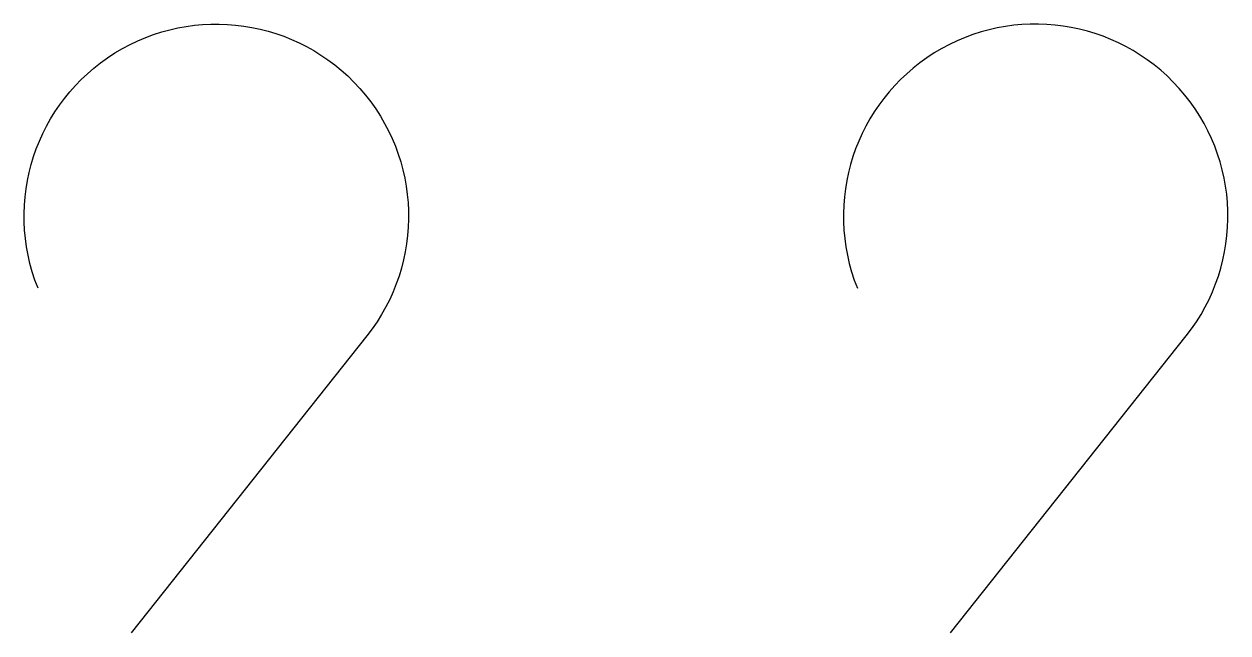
# Model space of a CAD drawing. Header units: inches. Extents: x 267 to 1161, y -85 to 366.
import ezdxf

# ---------------------------------------------------------------- set-up
doc = ezdxf.new("R2010")
doc.units = ezdxf.units.IN
doc.header["$MEASUREMENT"] = 0

msp = doc.modelspace()

# ---------------------------------------------------------------- linework, layer by layer
for points in [[(277.82, 170.48, -1.738883), (521.86, 135.19), (346.91, -85.36, 1.697675)], [(954.87, -85.36), (1129.82, 135.19, 1.738883), (885.77, 170.48, 1.697675)]]:
    msp.add_lwpolyline(points, format="xyb")

doc.saveas('drawing.dxf')
